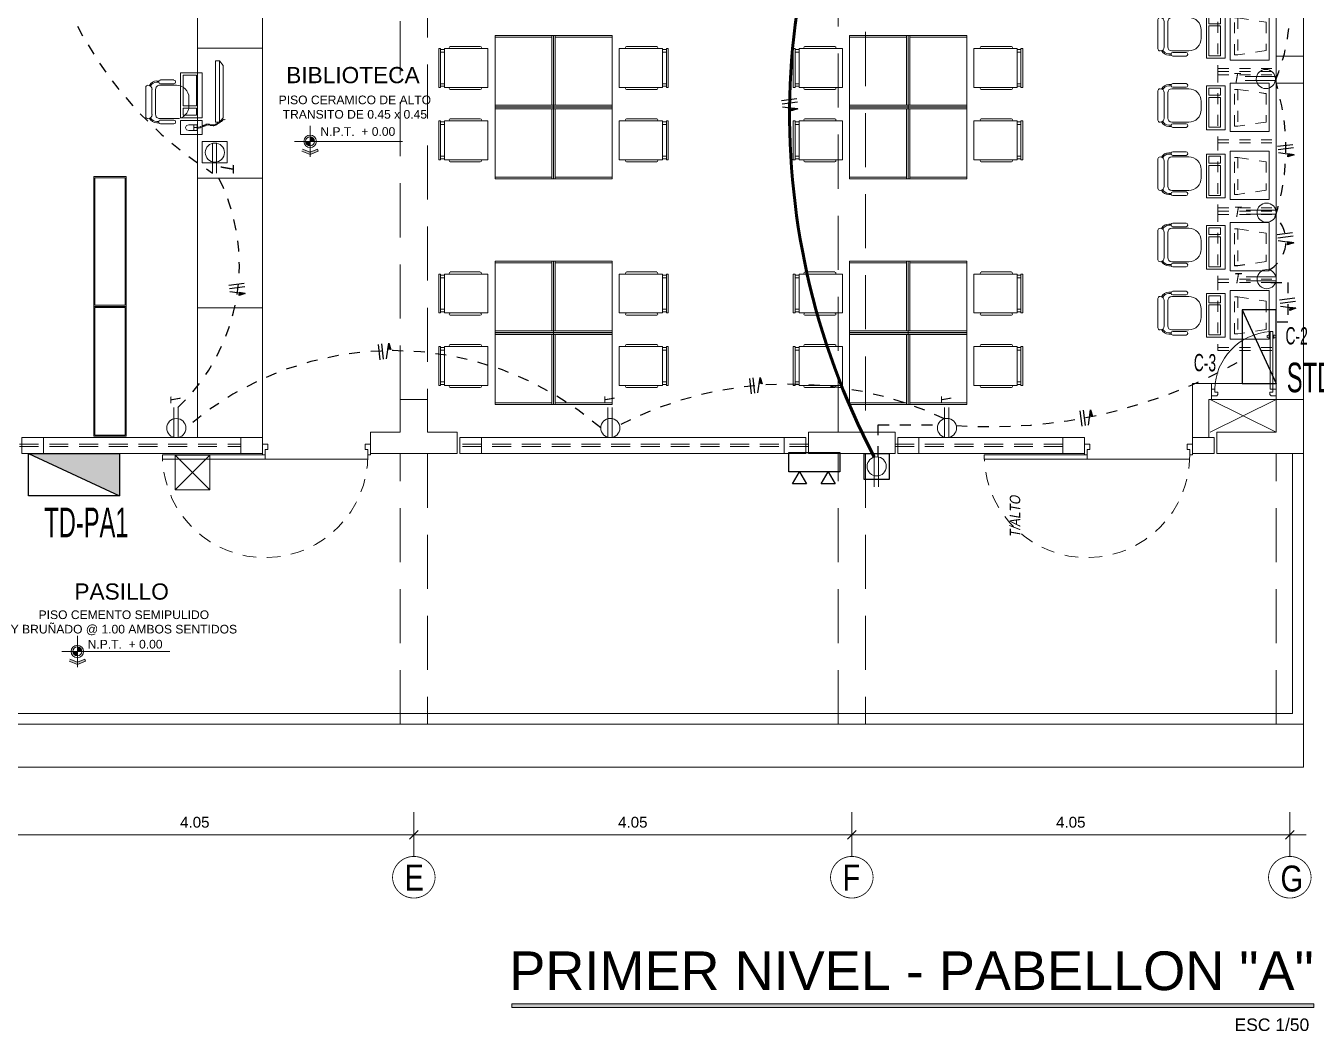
# Model space of a CAD drawing. Header units: millimetres. Extents: x 3354 to 3637, y 1117 to 1358.
# Drawn here: x 3391.57 to 3403.5, y 1137.56 to 1146.86 of the extents above; entities that cross this region are included whole.
import ezdxf

# ---------------------------------------------------------------- set-up
doc = ezdxf.new("R2010")
doc.units = ezdxf.units.MM
for name, pattern in [('ACAD_ISO07W100', [3, 0, -3]), ('DASHED', [0.75, 0.5, -0.25]), ('DASHED2', [0.375, 0.25, -0.125]), ('TRAZOS2', [0.225, 0.15, -0.075])]:
    doc.linetypes.add(name, pattern=pattern)
for name, color, linetype, lineweight in [('ACCESORIOS', 4, 'Continuous', 18), ('cables', 152, 'Continuous', 60), ('CASCO', 252, 'Continuous', 9), ('COTAS', 7, 'Continuous', 9), ('INST. TOMAC.', 3, 'DASHED', 30), ('muros', 7, 'Continuous', 5), ('TABLERO', 122, 'Continuous', 25)]:
    doc.layers.add(name, color=color, linetype=linetype, lineweight=lineweight)
doc.layers.add('Efec-muebles', color=7, linetype='Continuous', lineweight=13, true_color=0x85826f)
doc.layers.add('N° cond', color=141, linetype='Continuous')
doc.styles.add('1', font='arial.ttf')
doc.styles.add('2-SIETE', font='ARIALN.TTF', dxfattribs={"height": 0.07})
doc.styles.add('BYE', font='ARIALN.TTF', dxfattribs={"oblique": 10, "height": 2})
doc.styles.get("Standard").update_dxf_attribs({"font": 'arial.ttf'})
doc.styles.add('style1', font='arial.ttf')
doc.styles.add('style2', font='arial.ttf')
doc.dimstyles.new('Esc  1  50', dxfattribs={"dimtxt": 0.1, "dimasz": 0.08, "dimexe": 0.2, "dimexo": 0.15, "dimgap": 0.065, "dimtad": 1, "dimzin": 4, "dimdsep": 46, "dimtxsty": 'Standard', "dimblk": 'OBLIQUE', "dimcen": 0.12, "dimdle": 0.15, "dimadec": 0, "dimazin": 0, "dimtfac": 1, "dimtix": 1, "dimtmove": 0, "dimatfit": 3, "dimldrblk": 'OBLIQUE', "dimfxl": 0, "dimarcsym": 0})

# ---------------------------------------------------------------- blocks, each defined once
blk = doc.blocks.new('sdsf')
at = {"layer": 'Efec-muebles'}
for p, q in [((3315.161, 1707.777), (3315.161, 1707.908)), ((3315.161, 1707.908), (3315.36, 1707.908)), ((3315.36, 1707.908), (3315.36, 1707.777)), ((3314.966, 1707.753), (3315.001, 1707.792)), ((3314.971, 1707.782), (3314.972, 1707.768)), ((3314.98, 1707.79), (3314.981, 1707.775)), ((3314.99, 1707.796), (3314.991, 1707.781)), ((3315, 1707.802), (3315.001, 1707.788)), ((3315.001, 1707.226), (3315.001, 1707.792)), ((3315.001, 1707.792), (3315.036, 1707.792)), ((3315.01, 1707.808), (3315.011, 1707.794)), ((3315.018, 1707.813), (3315.019, 1707.799)), ((3315.028, 1707.819), (3315.029, 1707.805)), ((3315.036, 1707.823), (3315.037, 1707.809)), ((3315.036, 1707.792), (3315.036, 1707.226)), ((3315.045, 1707.827), (3315.047, 1707.813)), ((3315.055, 1707.828), (3315.056, 1707.814)), ((3315.064, 1707.827), (3315.066, 1707.813)), ((3315.074, 1707.827), (3315.075, 1707.813)), ((3315.084, 1707.825), (3315.086, 1707.811)), ((3315.094, 1707.822), (3315.095, 1707.808)), ((3315.103, 1707.821), (3315.105, 1707.808)), ((3315.113, 1707.822), (3315.114, 1707.808)), ((3315.122, 1707.823), (3315.124, 1707.809)), ((3315.131, 1707.828), (3315.133, 1707.814)), ((3315.141, 1707.832), (3315.142, 1707.817)), ((3315.15, 1707.835), (3315.152, 1707.82)), ((3315.16, 1707.84), (3315.161, 1707.826)), ((3315.169, 1707.843), (3315.171, 1707.829)), ((3315.179, 1707.847), (3315.18, 1707.832)), ((3315.188, 1707.849), (3315.19, 1707.835)), ((3315.198, 1707.852), (3315.199, 1707.838)), ((3315.205, 1707.816), (3315.205, 1707.871)), ((3315.205, 1707.871), (3315.283, 1707.871)), ((3315.205, 1707.843), (3315.238, 1707.843)), ((3315.283, 1707.816), (3315.205, 1707.816)), ((3315.238, 1707.816), (3315.238, 1707.871)), ((3315.305, 1707.863), (3315.283, 1707.871)), ((3315.283, 1707.816), (3315.305, 1707.823)), ((3315.314, 1707.845), (3315.305, 1707.863)), ((3315.305, 1707.823), (3315.314, 1707.842)), ((3315.314, 1707.845), (3315.314, 1707.842)), ((3315.406, 1707.789), (3315.406, 1707.793)), ((3315.422, 1707.808), (3315.546, 1707.808)), ((3315.58, 1707.799), (3315.56, 1707.799)), ((3315.561, 1707.793), (3315.561, 1707.789)), ((3315.58, 1707.787), (3315.561, 1707.787)), ((3314.952, 1707.771), (3314.952, 1707.766)), ((3314.961, 1707.775), (3314.962, 1707.766)), ((3314.966, 1707.267), (3314.966, 1707.753)), ((3315.16, 1707.751), (3315.16, 1707.335)), ((3315.36, 1707.751), (3315.16, 1707.751)), ((3315.36, 1707.777), (3315.161, 1707.777)), ((3315.211, 1707.729), (3315.211, 1707.663)), ((3315.335, 1707.729), (3315.211, 1707.729)), ((3315.211, 1707.663), (3315.335, 1707.663)), ((3315.335, 1707.663), (3315.335, 1707.729)), ((3315.36, 1707.335), (3315.36, 1707.751)), ((3315.552, 1707.76), (3315.398, 1707.76)), ((3315.546, 1707.774), (3315.422, 1707.774)), ((3315.591, 1707.489), (3315.591, 1707.721)), ((3315.624, 1707.721), (3315.624, 1707.489)), ((3315.662, 1707.76), (3315.662, 1707.76)), ((3315.682, 1707.47), (3315.682, 1707.741)), ((3315.211, 1707.641), (3315.211, 1707.357)), ((3315.335, 1707.641), (3315.211, 1707.641)), ((3315.282, 1707.644), (3315.282, 1707.567)), ((3315.335, 1707.357), (3315.335, 1707.641)), ((3315.398, 1707.45), (3315.552, 1707.45)), ((3315.546, 1707.437), (3315.422, 1707.437)), ((3315.58, 1707.423), (3315.561, 1707.423)), ((3315.662, 1707.45), (3315.662, 1707.45)), ((3315.16, 1707.335), (3315.36, 1707.335)), ((3315.211, 1707.357), (3315.335, 1707.357)), ((3315.406, 1707.421), (3315.406, 1707.418)), ((3315.422, 1707.402), (3315.546, 1707.402)), ((3315.58, 1707.412), (3315.56, 1707.412)), ((3315.561, 1707.418), (3315.561, 1707.421)), ((3315.001, 1707.226), (3314.966, 1707.267)), ((3315.036, 1707.226), (3315.001, 1707.226))]:
    blk.add_line(p, q, dxfattribs=at)
for centre, radius, start, end in [((3315.422, 1707.793), 0.0155, 90, 180), ((3315.422, 1707.789), 0.0155, 180, 270), ((3315.546, 1707.793), 0.0155, 0, 90), ((3315.546, 1707.789), 0.0155, 270, 0), ((3315.58, 1707.721), 0.0773, 27.8806, 90), ((3315.58, 1707.721), 0.0657, 27.6195, 90), ((3315.398, 1707.644), 0.116, 90, 180), ((3315.552, 1707.721), 0.0387, 360, 90), ((3315.662, 1707.721), 0.0387, 90, 180), ((3315.662, 1707.741), 0.0193, 360, 90), ((3315.398, 1707.567), 0.116, 180, 270), ((3315.422, 1707.421), 0.0155, 90, 180), ((3315.546, 1707.421), 0.0155, 0, 90), ((3315.552, 1707.489), 0.0387, 270, 0), ((3315.58, 1707.489), 0.0657, 270, 332.3805), ((3315.58, 1707.489), 0.0773, 270, 332.1194), ((3315.662, 1707.489), 0.0387, 180, 270), ((3315.662, 1707.47), 0.0193, 270, 0), ((3315.422, 1707.418), 0.0155, 180, 270), ((3315.546, 1707.418), 0.0155, 270, 0)]:
    blk.add_arc(centre, radius, start, end, dxfattribs=at)
blk = doc.blocks.new('dssa')
at = {"layer": 'Efec-muebles'}
for p, q in [((0, 0.024), (0.036, 0.024)), ((0, 0), (0.036, 0)), ((0, -0.292), (0.036, -0.292)), ((0, -0.316), (0.036, -0.316))]:
    blk.add_line(p, q, dxfattribs=at)
for points in [[(0, -0.326), (-0.4, -0.326), (-0.4, 0.034), (0, 0.034), (0, -0.326)], [(-0.053, 0.053), (-0.331, 0.053)], [(-0.331, 0.034), (-0.053, 0.034)], [(-0.331, -0.326), (-0.053, -0.326)], [(-0.053, -0.345), (-0.331, -0.345)]]:
    blk.add_lwpolyline(points, dxfattribs=at)
blk.add_lwpolyline([(0.054, 0.034), (0.036, 0.034), (0.036, -0.326), (0.054, -0.326)], close=True, dxfattribs=at)
for centre, start, end in [((-0.331, 0.043), 90, 270), ((-0.053, 0.043), 270, 90), ((-0.331, -0.336), 90, 270), ((-0.053, -0.336), 270, 90)]:
    blk.add_arc(centre, 0.00947, start, end, dxfattribs=at)
blk = doc.blocks.new('RECTANG')
for p, q in [((1, 1), (0, 1)), ((0, 1), (0, 0)), ((1, 0), (1, 1)), ((0, 0), (1, 0))]:
    blk.add_line(p, q)
blk = doc.blocks.new('f')
at = {"layer": 'Efec-muebles'}
for p, q in [((896.924, 841.188), (896.924, 841.167)), ((896.935, 841.188), (896.935, 841.168)), ((896.963, 841.27), (896.963, 841.27)), ((896.982, 841.289), (897.253, 841.289)), ((897.233, 841.231), (897.001, 841.231)), ((897.001, 841.199), (897.233, 841.199)), ((897.272, 841.27), (897.272, 841.27)), ((897.299, 841.188), (897.299, 841.168)), ((897.311, 841.188), (897.311, 841.167)), ((897.554, 841.188), (897.554, 841.167)), ((897.566, 841.188), (897.566, 841.168)), ((897.593, 841.27), (897.593, 841.27)), ((897.612, 841.289), (897.883, 841.289)), ((897.864, 841.231), (897.632, 841.231)), ((897.632, 841.199), (897.864, 841.199)), ((897.902, 841.27), (897.902, 841.27)), ((897.93, 841.188), (897.93, 841.168)), ((897.941, 841.188), (897.941, 841.167)), ((896.914, 841.029), (896.914, 841.153)), ((896.93, 841.168), (896.933, 841.168)), ((896.949, 841.153), (896.949, 841.029)), ((896.963, 841.005), (896.963, 841.16)), ((897.272, 841.16), (897.272, 841.005)), ((897.286, 841.153), (897.286, 841.029)), ((897.305, 841.168), (897.301, 841.168)), ((897.32, 841.029), (897.32, 841.153)), ((897.545, 841.029), (897.545, 841.153)), ((897.56, 841.168), (897.564, 841.168)), ((897.579, 841.153), (897.579, 841.029)), ((897.593, 841.005), (897.593, 841.16)), ((897.902, 841.16), (897.902, 841.005)), ((897.916, 841.153), (897.916, 841.029)), ((897.935, 841.168), (897.932, 841.168)), ((897.951, 841.029), (897.951, 841.153)), ((896.933, 841.014), (896.93, 841.014)), ((897.301, 841.014), (897.305, 841.014)), ((897.564, 841.014), (897.56, 841.014)), ((897.932, 841.014), (897.935, 841.014)), ((897.156, 840.889), (897.079, 840.889)), ((897.786, 840.889), (897.709, 840.889))]:
    blk.add_line(p, q, dxfattribs=at)
at = {"layer": 'Efec-muebles', "linetype": 'ACAD_ISO07W100', "ltscale": 0.01}
for p, q in [((896.804, 840.735), (896.804, 840.195)), ((896.804, 840.735), (897.502, 840.735)), ((896.804, 840.735), (896.804, 840.195)), ((896.834, 840.735), (896.816, 840.735)), ((896.834, 840.735), (896.834, 840.195)), ((896.834, 840.735), (896.834, 840.195)), ((897.434, 840.735), (897.434, 840.195)), ((897.434, 840.735), (898.049, 840.735)), ((897.464, 840.735), (897.464, 840.195)), ((898.094, 840.735), (898.049, 840.735)), ((898.064, 840.735), (898.064, 840.195)), ((898.094, 840.735), (898.094, 840.195)), ((896.968, 840.58), (896.968, 840.55)), ((897.308, 840.58), (896.968, 840.58)), ((896.968, 840.58), (896.968, 840.55)), ((897.309, 840.58), (896.968, 840.58)), ((896.968, 840.55), (897.308, 840.55)), ((896.968, 840.55), (897.007, 840.288)), ((896.968, 840.55), (897.309, 840.55)), ((896.968, 840.55), (897.008, 840.288)), ((897.27, 840.288), (897.308, 840.55)), ((897.27, 840.288), (897.309, 840.55)), ((897.308, 840.55), (897.308, 840.58)), ((897.309, 840.55), (897.309, 840.58)), ((897.309, 840.55), (897.309, 840.58)), ((897.598, 840.58), (897.598, 840.55)), ((897.939, 840.58), (897.598, 840.58)), ((897.598, 840.55), (897.939, 840.55)), ((897.598, 840.55), (897.638, 840.288)), ((897.9, 840.288), (897.939, 840.55)), ((897.939, 840.55), (897.939, 840.58)), ((897.939, 840.55), (897.939, 840.58)), ((897.007, 840.288), (897.27, 840.288)), ((897.008, 840.288), (897.27, 840.288)), ((897.638, 840.288), (897.9, 840.288)), ((896.804, 840.195), (897.464, 840.195)), ((897.434, 840.195), (898.094, 840.195))]:
    blk.add_line(p, q, dxfattribs=at)
at = {"layer": 'Efec-muebles'}
for centre, radius, start, end in [((897.001, 841.188), 0.0773, 117.8806, 180), ((897.001, 841.188), 0.0657, 117.6195, 180), ((896.982, 841.27), 0.0193, 90, 180), ((897.001, 841.27), 0.0387, 180, 270), ((897.001, 841.16), 0.0387, 90, 180), ((897.233, 841.27), 0.0387, 270, 0), ((897.233, 841.16), 0.0387, 0, 90), ((897.253, 841.27), 0.0193, 0, 90), ((897.233, 841.188), 0.0657, 0, 62.3805), ((897.233, 841.188), 0.0773, 360, 62.1194), ((897.632, 841.188), 0.0773, 117.8806, 180), ((897.632, 841.188), 0.0657, 117.6195, 180), ((897.612, 841.27), 0.0193, 90, 180), ((897.632, 841.27), 0.0387, 180, 270), ((897.632, 841.16), 0.0387, 90, 180), ((897.864, 841.27), 0.0387, 270, 0), ((897.864, 841.16), 0.0387, 0, 90), ((897.883, 841.27), 0.0193, 0, 90), ((897.864, 841.188), 0.0657, 0, 62.3805), ((897.864, 841.188), 0.0773, 360, 62.1194), ((896.93, 841.153), 0.0155, 90, 180), ((896.933, 841.153), 0.0155, 0, 90), ((897.301, 841.153), 0.0155, 90, 180), ((897.305, 841.153), 0.0155, 0, 90), ((897.56, 841.153), 0.0155, 90, 180), ((897.564, 841.153), 0.0155, 0, 90), ((897.932, 841.153), 0.0155, 90, 180), ((897.935, 841.153), 0.0155, 0, 90), ((896.93, 841.029), 0.0155, 180, 270), ((896.933, 841.029), 0.0155, 270, 0), ((897.079, 841.005), 0.116, 180, 270), ((897.156, 841.005), 0.116, 270, 0), ((897.301, 841.029), 0.0155, 180, 270), ((897.305, 841.029), 0.0155, 270, 0), ((897.56, 841.029), 0.0155, 180, 270), ((897.564, 841.029), 0.0155, 270, 0), ((897.709, 841.005), 0.116, 180, 270), ((897.786, 841.005), 0.116, 270, 0), ((897.932, 841.029), 0.0155, 180, 270), ((897.935, 841.029), 0.0155, 270, 0)]:
    blk.add_arc(centre, radius, start, end, dxfattribs=at)
for p, xscale, yscale, zscale, rotation in [((897.341, 840.839), 0.4049999999990632, 0.1705263157894024, 0.4049999999990632, 179.9999999976197), ((897.971, 840.839), 0.4049999999990632, 0.1705263157894024, 0.4049999999990632, 179.9999999976197), ((897.021, 840.818), 0.06394736842003113, 0.1065789473682344, 0.06394736842003113, 179.9999999976572), ((897.319, 840.818), 0.2771052631587736, 0.1065789473682344, 0.2771052631587736, 179.9999999976258), ((897.651, 840.818), 0.06394736842003113, 0.1065789473682344, 0.06394736842003113, 179.9999999976572), ((897.949, 840.818), 0.2771052631587736, 0.1065789473682344, 0.2771052631587736, 179.9999999976258), ((897.357, 840.622), 0.4476315789474938, 0.3623684210524516, 0.4476315789474938, 179.9999999976135), ((897.987, 840.622), 0.4476315789474938, 0.3623684210524516, 0.4476315789474938, 179.9999999976135)]:
    blk.add_blockref('RECTANG', p, dxfattribs=dict(at, xscale=xscale, yscale=yscale, zscale=zscale, rotation=rotation))
blk = doc.blocks.new('_Oblique')
at = {"color": 0, "linetype": 'ByBlock', "lineweight": -2}
blk.add_line((-0.5, -0.5), (0.5, 0.5), dxfattribs=at)
blk = doc.blocks.new('*D300')
at = {"layer": 'CASCO', "color": 0, "lineweight": -2, "transparency": 16777216}
for p, q in [((3368.486, 1261.499), (3368.486, 1261.092)), ((3372.536, 1261.503), (3372.536, 1261.092)), ((3368.336, 1261.292), (3372.686, 1261.292))]:
    blk.add_line(p, q, dxfattribs=at)
at = {"layer": 'Defpoints', "color": 0, "transparency": 16777216}
for p in [(3368.486, 1261.649), (3372.536, 1261.653), (3372.536, 1261.292)]:
    blk.add_point(p, dxfattribs=at)
at = {"layer": 'CASCO', "color": 0, "lineweight": -2, "transparency": 16777216, "xscale": 0.08, "yscale": 0.08, "zscale": 0.08, "rotation": 180}
blk.add_blockref('_Oblique', (3368.486, 1261.292), dxfattribs=at)
at = {"layer": 'CASCO', "color": 0, "lineweight": -2, "transparency": 16777216, "xscale": 0.08, "yscale": 0.08, "zscale": 0.08}
blk.add_blockref('_Oblique', (3372.536, 1261.292), dxfattribs=at)
at = {"layer": 'CASCO', "color": 0, "transparency": 16777216, "insert": (3370.511, 1261.408), "char_height": 0.1, "attachment_point": 5}
blk.add_mtext('4.05', dxfattribs=at)
blk = doc.blocks.new('*D301')
at = {"layer": 'CASCO', "color": 0, "lineweight": -2, "transparency": 16777216}
for p, q in [((3372.536, 1261.503), (3372.536, 1261.092)), ((3376.586, 1261.503), (3376.586, 1261.092)), ((3372.386, 1261.292), (3376.736, 1261.292))]:
    blk.add_line(p, q, dxfattribs=at)
at = {"layer": 'Defpoints', "color": 0, "transparency": 16777216}
for p in [(3372.536, 1261.653), (3376.586, 1261.653), (3376.586, 1261.292)]:
    blk.add_point(p, dxfattribs=at)
at = {"layer": 'CASCO', "color": 0, "lineweight": -2, "transparency": 16777216, "xscale": 0.08, "yscale": 0.08, "zscale": 0.08, "rotation": 180}
blk.add_blockref('_Oblique', (3372.536, 1261.292), dxfattribs=at)
at = {"layer": 'CASCO', "color": 0, "lineweight": -2, "transparency": 16777216, "xscale": 0.08, "yscale": 0.08, "zscale": 0.08}
blk.add_blockref('_Oblique', (3376.586, 1261.292), dxfattribs=at)
at = {"layer": 'CASCO', "color": 0, "transparency": 16777216, "insert": (3374.561, 1261.408), "char_height": 0.1, "attachment_point": 5}
blk.add_mtext('4.05', dxfattribs=at)
blk = doc.blocks.new('*D302')
at = {"layer": 'CASCO', "color": 0, "lineweight": -2, "transparency": 16777216}
for p, q in [((3376.586, 1261.503), (3376.586, 1261.092)), ((3380.636, 1261.503), (3380.636, 1261.092)), ((3376.436, 1261.292), (3380.786, 1261.292))]:
    blk.add_line(p, q, dxfattribs=at)
at = {"layer": 'Defpoints', "color": 0, "transparency": 16777216}
for p in [(3376.586, 1261.653), (3380.636, 1261.653), (3380.636, 1261.292)]:
    blk.add_point(p, dxfattribs=at)
at = {"layer": 'CASCO', "color": 0, "lineweight": -2, "transparency": 16777216, "xscale": 0.08, "yscale": 0.08, "zscale": 0.08, "rotation": 180}
blk.add_blockref('_Oblique', (3376.586, 1261.292), dxfattribs=at)
at = {"layer": 'CASCO', "color": 0, "lineweight": -2, "transparency": 16777216, "xscale": 0.08, "yscale": 0.08, "zscale": 0.08}
blk.add_blockref('_Oblique', (3380.636, 1261.292), dxfattribs=at)
at = {"layer": 'CASCO', "color": 0, "transparency": 16777216, "insert": (3378.611, 1261.408), "char_height": 0.1, "attachment_point": 5}
blk.add_mtext('4.05', dxfattribs=at)
blk = doc.blocks.new('dtyrdyt')
at = {"layer": 'CASCO'}
h = blk.add_hatch(color=256, dxfattribs=at)
h.paths.add_polyline_path([(850.126, 424.939), (850.167, 424.939, 0.414214), (850.126, 424.98)])
h.paths.add_polyline_path([(850.126, 424.898), (850.126, 424.939), (850.084, 424.939, 0.414214)])
blk.add_hatch(color=256, dxfattribs=at).paths.add_polyline_path([(850.126, 424.839), (850.057, 424.867), (850.049, 424.849), (850.126, 424.818), (850.202, 424.849), (850.194, 424.867)])
for p, q in [((850.126, 424.939), (850.126, 425.084)), ((849.981, 424.939), (850.981, 424.939)), ((850.126, 424.939), (850.126, 424.795)), ((850.126, 424.818), (850.049, 424.849)), ((850.126, 424.839), (850.057, 424.867)), ((850.126, 424.839), (850.194, 424.867)), ((850.126, 424.818), (850.202, 424.849)), ((850.202, 424.849), (850.194, 424.867))]:
    blk.add_line(p, q, dxfattribs=at)
for radius in [0.0578, 0.0413]:
    blk.add_circle((850.126, 424.939), radius, dxfattribs=at)
blk = doc.blocks.new('THT')
for p, q in [((-1.074, 0.413), (-1.014, 0.413)), ((-1.074, 0.293), (-1.074, 0.413)), ((-1.044, 0.293), (-1.074, 0.293)), ((-1.044, 0.353), (-1.044, 0.293)), ((-1.014, 0.353), (-1.044, 0.353)), ((-1.014, 0.413), (-1.014, 0.353)), ((0.126, 0.413), (0.066, 0.413)), ((0.066, 0.413), (0.066, 0.353)), ((0.066, 0.353), (0.096, 0.353)), ((0.096, 0.353), (0.096, 0.293)), ((0.096, 0.293), (0.126, 0.293)), ((0.096, 0.293), (0.096, 0.245)), ((1.236, 0.293), (0.096, 0.293)), ((0.126, 0.293), (0.126, 0.413)), ((1.236, 0.245), (1.236, 0.293)), ((0.096, 0.245), (-1.044, 0.245)), ((0.096, 0.245), (1.236, 0.245))]:
    blk.add_line(p, q)
at = {"linetype": 'TRAZOS2'}
blk.add_arc((0.096, 0.293), 1.14, 180, 357.5868, dxfattribs=at)
blk = doc.blocks.new('cgytutytry')
at = {"layer": 'CASCO'}
for p, q in [((-4.482, 891.175), (-4.487, 891.175)), ((-4.487, 891.175), (-4.487, 891.1)), ((-4.487, 891.1), (-4.487, 891.175)), ((-4.487, 891.175), (-4.482, 891.175)), ((-4.467, 891.08), (-4.487, 891.1)), ((-4.467, 891.08), (-4.487, 891.1)), ((-4.482, 891.18), (-4.482, 891.175)), ((-4.391, 891.18), (-4.482, 891.18)), ((-4.482, 891.175), (-4.482, 891.18)), ((-4.386, 891.126), (-4.432, 891.126)), ((-4.432, 891.126), (-4.432, 891.08)), ((-4.391, 891.18), (-4.391, 891.175)), ((-4.391, 891.18), (-4.391, 891.175)), ((-4.386, 891.175), (-4.391, 891.175)), ((-4.391, 891.175), (-4.386, 891.175)), ((-4.386, 891.175), (-4.386, 891.126)), ((-4.386, 891.175), (-4.386, 891.126)), ((-4.386, 891.085), (-4.386, 891.126)), ((-4.386, 891.126), (-3.497, 891.126)), ((-3.598, 891.132), (-3.598, 891.14)), ((-3.598, 891.14), (-3.594, 891.14)), ((-3.55, 891.132), (-3.598, 891.132)), ((-3.594, 891.155), (-3.589, 891.175)), ((-3.594, 891.14), (-3.594, 891.155)), ((-3.589, 891.175), (-3.559, 891.175)), ((-3.559, 891.175), (-3.554, 891.155)), ((-3.554, 891.155), (-3.554, 891.137)), ((-3.554, 891.137), (-3.55, 891.137)), ((-3.55, 891.137), (-3.55, 891.132)), ((-3.497, 891.126), (-3.497, 891.085)), ((-4.432, 891.08), (-4.467, 891.08)), ((-4.432, 891.08), (-4.467, 891.08)), ((-3.497, 891.085), (-4.386, 891.085)), ((-3.598, 891.075), (-3.598, 891.08)), ((-3.598, 891.08), (-3.55, 891.08)), ((-3.594, 891.075), (-3.598, 891.075)), ((-3.594, 891.057), (-3.594, 891.075)), ((-3.589, 891.037), (-3.594, 891.057)), ((-3.559, 891.037), (-3.589, 891.037)), ((-3.554, 891.057), (-3.559, 891.037)), ((-3.55, 891.075), (-3.554, 891.075)), ((-3.554, 891.075), (-3.554, 891.057)), ((-3.55, 891.08), (-3.55, 891.075)), ((-4.467, 890.281), (-4.487, 890.261)), ((-4.487, 890.261), (-4.467, 890.281)), ((-4.487, 890.261), (-4.487, 890.185)), ((-4.487, 890.185), (-4.487, 890.261)), ((-4.487, 890.185), (-4.482, 890.185)), ((-4.482, 890.185), (-4.487, 890.185)), ((-4.482, 890.185), (-4.482, 890.18)), ((-4.482, 890.18), (-4.482, 890.185)), ((-4.482, 890.18), (-4.391, 890.18)), ((-4.467, 890.281), (-4.433, 890.281)), ((-4.467, 890.281), (-4.433, 890.281)), ((-4.433, 890.281), (-4.433, 890.231)), ((-4.433, 890.231), (-4.386, 890.231)), ((-4.391, 890.185), (-4.386, 890.185)), ((-4.391, 890.185), (-4.391, 890.18)), ((-4.386, 890.185), (-4.391, 890.185)), ((-4.391, 890.185), (-4.391, 890.18)), ((-4.386, 890.231), (-4.386, 890.185)), ((-4.386, 890.231), (-4.386, 890.185))]:
    blk.add_line(p, q, dxfattribs=at)
for points in [[(-4.432, 891.08), (-4.432, 891.126), (-4.386, 891.126)], [(-4.386, 890.231), (-4.433, 890.231), (-4.433, 890.281)]]:
    blk.add_lwpolyline(points, dxfattribs=at)
for points in [[(-3.497, 891.126), (-3.497, 891.085), (-4.386, 891.085), (-4.386, 891.126)], [(-3.55, 891.132), (-3.55, 891.137), (-3.598, 891.137), (-3.598, 891.132)], [(-3.554, 891.14), (-3.554, 891.155), (-3.559, 891.175), (-3.589, 891.175), (-3.594, 891.155), (-3.594, 891.14)], [(-3.55, 891.08), (-3.55, 891.075), (-3.598, 891.075), (-3.598, 891.08)], [(-3.554, 891.071), (-3.554, 891.057), (-3.559, 891.037), (-3.589, 891.037), (-3.594, 891.057), (-3.594, 891.071)]]:
    blk.add_lwpolyline(points, close=True, dxfattribs=at)
blk.add_arc((-4.408, 891.143), 0.913, 271.3362, 356.359, dxfattribs=at)
blk = doc.blocks.new('TABLERO ELECTRICO')
at = {"layer": 'TABLERO'}
blk.add_hatch(color=256, dxfattribs=at).paths.add_polyline_path([(138.888, 62.418), (138.888, 61.688), (139.228, 62.418)])
blk.add_line((138.888, 61.688), (139.228, 62.418), dxfattribs=at)
blk.add_lwpolyline([(139.228, 62.418), (139.228, 61.688), (138.888, 61.688), (138.888, 62.418)], close=True, dxfattribs=at)
blk = doc.blocks.new('D')
at = {"layer": 'TABLERO'}
blk.add_line((3390.514, 1173.454), (3390.831, 1172.773), dxfattribs=at)
blk.add_lwpolyline([(3390.514, 1173.454), (3390.514, 1172.773), (3390.831, 1172.773), (3390.831, 1173.454)], close=True, dxfattribs=at)
blk = doc.blocks.new('T')
at = {"color": 4, "linetype": 'Continuous', "lineweight": 20, "ltscale": 0.1}
for p, q in [((-49.2221, 238.5732), (-49.433, 238.5732)), ((-49.2221, 238.5443), (-49.433, 238.5443))]:
    blk.add_line(p, q, dxfattribs=at)
blk.add_circle((-49.2892, 238.5559), 0.0671, dxfattribs=at)
blk = doc.blocks.new('tc')
at = {"layer": 'cables', "xscale": 1.320000000000436, "yscale": 1.320000000000436, "zscale": 1.320000000000436}
blk.add_blockref('T', (3434.581, 833.171), dxfattribs=at)
at = {"style": 'BYE', "oblique": 10}
blk.add_text('T', height=0.0964, dxfattribs=at).set_placement((3369.209, 1148.025))
blk = doc.blocks.new('CAJA DE PASO CUADRADO')
at = {"layer": 'ACCESORIOS', "linetype": 'Continuous', "lineweight": 20, "ltscale": 0.1}
for p, q in [((3457.161, 1211.357), (3457.482, 1211.036)), ((3457.482, 1211.357), (3457.161, 1211.036))]:
    blk.add_line(p, q, dxfattribs=at)
blk.add_lwpolyline([(3457.482, 1211.357), (3457.161, 1211.357), (3457.161, 1211.036), (3457.482, 1211.036)], close=True, dxfattribs=at)
blk = doc.blocks.new('1PIDS')
at = {"layer": 'CASCO'}
blk.add_line((3372.561, 1265.317), (3372.411, 1265.317), dxfattribs=at)
at = {"layer": 'CASCO', "lineweight": 5}
for p, q in [((3379.901, 1265.017), (3380.511, 1265.317)), ((3380.511, 1265.017), (3379.901, 1265.317))]:
    blk.add_line(p, q, dxfattribs=at)
at = {"layer": 'CASCO', "lineweight": 0}
blk.add_line((3380.761, 1262.117), (3380.761, 1264.817), dxfattribs=at)
at = {"layer": 'CASCO', "linetype": 'DASHED2', "ltscale": 2}
for points in [[(3376.461, 1271.717), (3376.711, 1271.717), (3376.711, 1265.017), (3376.461, 1265.017)], [(3372.411, 1271.417), (3372.661, 1271.417), (3372.661, 1265.317), (3372.411, 1265.317)], [(3372.411, 1264.817), (3372.661, 1264.817), (3372.661, 1262.314), (3372.411, 1262.314)], [(3376.461, 1264.817), (3376.711, 1264.817), (3376.711, 1262.314), (3376.461, 1262.314)], [(3380.511, 1264.817), (3380.761, 1264.817), (3380.761, 1262.314), (3380.511, 1262.314)]]:
    blk.add_lwpolyline(points, close=True, dxfattribs=at)
at = {"layer": 'CASCO'}
for points in [[(3380.511, 1268.492), (3380.761, 1268.492), (3380.761, 1271.417), (3380.511, 1271.417)], [(3380.511, 1268.492), (3380.511, 1268.242), (3380.761, 1268.242), (3380.761, 1268.492)], [(3380.511, 1268.242), (3380.761, 1268.242), (3380.761, 1265.317), (3380.511, 1265.317)], [(3372.136, 1265.017), (3372.411, 1265.017), (3372.411, 1265.317), (3372.661, 1265.317), (3372.661, 1265.017), (3372.936, 1265.017), (3372.936, 1264.817), (3372.661, 1264.817), (3372.411, 1264.817), (3372.136, 1264.817)], [(3369.111, 1264.817), (3368.911, 1264.817), (3368.911, 1264.967), (3369.111, 1264.967)], [(3371.136, 1264.817), (3370.936, 1264.817), (3370.936, 1264.967), (3371.136, 1264.967)], [(3373.161, 1264.817), (3372.961, 1264.817), (3372.961, 1264.967), (3373.161, 1264.967)], [(3375.961, 1264.817), (3376.161, 1264.817), (3376.161, 1264.967), (3375.961, 1264.967)], [(3377.011, 1264.817), (3377.206, 1264.817), (3377.206, 1264.967), (3377.011, 1264.967)], [(3378.736, 1264.817), (3378.536, 1264.817), (3378.536, 1264.967), (3378.736, 1264.967)], [(3379.936, 1264.817), (3379.736, 1264.817), (3379.736, 1264.967), (3379.936, 1264.967)]]:
    blk.add_lwpolyline(points, close=True, dxfattribs=at)
at = {"layer": 'CASCO', "ltscale": 2}
blk.add_lwpolyline([(3379.736, 1264.967), (3379.736, 1265.467), (3379.911, 1265.467), (3379.911, 1265.317), (3379.886, 1265.317), (3379.886, 1264.967), (3379.736, 1264.967)], dxfattribs=at)
at = {"layer": 'CASCO', "lineweight": 5}
blk.add_lwpolyline([(3379.911, 1265.467), (3380.511, 1265.467), (3380.511, 1265.317), (3379.911, 1265.317)], close=True, dxfattribs=at)
at = {"layer": 'CASCO'}
for points in [[(3379.961, 1264.817), (3380.761, 1264.817), (3380.761, 1265.317), (3380.511, 1265.317), (3380.511, 1265.017), (3379.961, 1265.017), (3379.961, 1264.817)], [(3376.186, 1264.817), (3376.186, 1265.017), (3376.986, 1265.017), (3376.986, 1264.817), (3376.186, 1264.817)]]:
    blk.add_lwpolyline(points, dxfattribs=at)
at = {"layer": 'CASCO', "linetype": 'DASHED2', "ltscale": 0.7}
for points in [[(3368.891, 1264.905), (3370.936, 1264.905)], [(3368.891, 1264.882), (3370.936, 1264.882)], [(3376.186, 1264.905), (3372.936, 1264.905)], [(3376.186, 1264.882), (3372.936, 1264.882)], [(3378.536, 1264.905), (3376.986, 1264.905)], [(3378.536, 1264.882), (3376.986, 1264.882)]]:
    blk.add_lwpolyline(points, dxfattribs=at)
at = {"layer": 'CASCO', "ltscale": 2}
for points in [[(3369.111, 1264.967), (3370.936, 1264.967), (3370.936, 1264.817), (3369.111, 1264.817)], [(3373.161, 1264.967), (3375.961, 1264.967), (3375.961, 1264.817), (3373.161, 1264.817)], [(3377.206, 1264.967), (3378.536, 1264.967), (3378.536, 1264.817), (3377.206, 1264.817)]]:
    blk.add_lwpolyline(points, close=True, dxfattribs=at)
at = {"layer": 'CASCO', "lineweight": 5}
for points in [[(3356.311, 1264.817), (3356.311, 1262.414), (3380.661, 1262.414), (3380.661, 1264.817)], [(3356.211, 1264.667), (3356.211, 1262.314), (3380.761, 1262.314), (3380.761, 1264.667)]]:
    blk.add_lwpolyline(points, dxfattribs=at)
at = {"layer": 'CASCO', "lineweight": 0, "ltscale": 0.5}
for points in [[(3380.761, 1262.314), (3380.761, 1262.314), (3356.211, 1262.314), (3356.211, 1262.314)], [(3356.211, 1262.314), (3356.211, 1261.917), (3380.761, 1261.917), (3380.761, 1262.314)]]:
    blk.add_lwpolyline(points, dxfattribs=at)
at = {"layer": 'CASCO', "ltscale": 2, "const_width": 0.0076}
for points in [[(3372.733, 1260.895, -0.951688), (3372.339, 1260.895, -1)], [(3376.783, 1260.895, -0.951688), (3376.389, 1260.895, -1)], [(3380.833, 1260.895, -0.951688), (3380.439, 1260.895, -1)]]:
    blk.add_lwpolyline(points, format="xyb", close=True, dxfattribs=at)
at = {"layer": 'CASCO'}
for p in [(2521.451, 842.766), (2519.299, 838.049)]:
    blk.add_blockref('dtyrdyt', p, dxfattribs=at)
at = {"layer": 'CASCO', "lineweight": 13, "xscale": -0.5999999999998181, "yscale": 0.5999999999998181, "zscale": 0.5999999999998181, "rotation": 270}
blk.add_blockref('cgytutytry', (2845.803, 1268.044), dxfattribs=at)
at = {"layer": 'CASCO', "xscale": -0.8333541671872685, "yscale": 0.8333541676530056, "zscale": 0.8333541672002661}
for p in [(3371.241, 1264.561), (3378.841, 1264.561)]:
    blk.add_blockref('THT', p, dxfattribs=at)
at = {"layer": 'CASCO', "style": '1'}
for p in [(3371.672, 1267.756), (3369.52, 1263.015)]:
    blk.add_text('N.P.T.  + 0.00', height=0.08, dxfattribs=at).set_placement(p)
at = {"layer": 'CASCO', "style": 'style1', "width": 0.8}
for s, p in [('E', (3372.45, 1260.777)), ('F', (3376.5, 1260.777)), ('G', (3380.55, 1260.768))]:
    blk.add_text(s, height=0.24, dxfattribs=at).set_placement(p)
at = {"layer": 'CASCO'}
for s, insert, char_height, width, attachment_point, style in [('\\A1;BIBLIOTECA ', (3371.973, 1268.317, 0.179), 0.15, 4.61659, 5, 'style2'), ('PISO CERAMICO DE ALTO\\PTRANSITO DE 0.45 x 0.45', (3371.991, 1267.914), 0.07998, 2.09636, 8, '1'), ('\\A1;PASILLO', (3369.834, 1263.541), 0.15, 4.61659, 5, 'style2')]:
    blk.add_mtext(s, dxfattribs=dict(at, insert=insert, char_height=char_height, width=width, attachment_point=attachment_point, style=style))
at = {"layer": 'CASCO', "lineweight": 5, "insert": (3369.855, 1263.138), "char_height": 0.07998, "width": 2.09636, "attachment_point": 8, "style": '1'}
blk.add_mtext('PISO CEMENTO SEMIPULIDO \\PY BRUÑADO @ 1.00 AMBOS SENTIDOS', dxfattribs=at)
at = {"layer": 'CASCO'}
for base, p1, p2, picture, middle in [((3372.536, 1261.292), (3368.486, 1261.649), (3372.536, 1261.653), '*D300', (3370.511, 1261.408)), ((3376.586, 1261.292), (3372.536, 1261.653), (3376.586, 1261.653), '*D301', (3374.561, 1261.408)), ((3380.636, 1261.292), (3376.586, 1261.653), (3380.636, 1261.653), '*D302', (3378.611, 1261.408))]:
    dim = blk.add_linear_dim(base=base, p1=p1, p2=p2, dimstyle='Esc  1  50', dxfattribs=at)
    dim.commit()
    dim.dimension.update_dxf_attribs({"geometry": picture, "text_midpoint": middle})

msp = doc.modelspace()

# ---------------------------------------------------------------- hatches: boundary and pattern name
at = {"layer": 'muros', "ltscale": 2}
msp.add_hatch(color=7, dxfattribs=at).paths.add_polyline_path([(3403.475, 1137.777), (3403.475, 1137.813), (3396.061, 1137.813), (3396.061, 1137.777)])
at = {"layer": 'N° cond'}
for points in [[(3398.705, 1146.089), (3398.651, 1146.096), (3398.647, 1146.069)], [(3403.293, 1145.665), (3403.238, 1145.673), (3403.235, 1145.646)], [(3403.29, 1144.85), (3403.236, 1144.858), (3403.232, 1144.831)], [(3393.596, 1144.382), (3393.542, 1144.389), (3393.539, 1144.362)], [(3403.311, 1144.244), (3403.256, 1144.252), (3403.253, 1144.225)], [(3394.922, 1143.921), (3394.914, 1143.866), (3394.941, 1143.862)], [(3398.356, 1143.605), (3398.348, 1143.551), (3398.375, 1143.547)], [(3401.412, 1143.306), (3401.404, 1143.252), (3401.431, 1143.248)]]:
    msp.add_hatch(color=3, dxfattribs=at).paths.add_polyline_path(points)

# ---------------------------------------------------------------- linework, layer by layer
at = {"lineweight": 25}
for points in [[(3399.092, 1142.731), (3398.623, 1142.731), (3398.623, 1142.91), (3399.092, 1142.91)], [(3398.72, 1142.731), (3398.784, 1142.62), (3398.656, 1142.62)], [(3398.985, 1142.731), (3399.049, 1142.62), (3398.921, 1142.62)]]:
    msp.add_lwpolyline(points, close=True, dxfattribs=at)
msp.add_lwpolyline([(3399.314, 1142.899), (3399.314, 1142.663), (3399.552, 1142.663), (3399.552, 1142.899)], close=True)
at = {"layer": 'ACCESORIOS', "color": 4, "linetype": 'Continuous', "lineweight": 20, "ltscale": 0.1}
msp.add_lwpolyline([(3393.196, 1145.786), (3393.429, 1145.786), (3393.429, 1145.588), (3393.196, 1145.588)], close=True, dxfattribs=at)
at = {"layer": 'cables'}
msp.add_arc((3405.424, 1146.035, -18919.513), 6.795, 147.512, 207.7518, dxfattribs=at)
at = {"layer": 'COTAS'}
msp.add_lwpolyline([(3403.475, 1137.813), (3396.061, 1137.813), (3396.061, 1137.777), (3403.475, 1137.777)], close=True, dxfattribs=at)
at = {"layer": 'Efec-muebles'}
for p, q in [((3395.905, 1146.767, 0.179), (3396.445, 1146.767, 0.179)), ((3395.905, 1146.767, 0.179), (3396.445, 1146.767, 0.179)), ((3395.905, 1146.767, 0.179), (3395.905, 1146.107, 0.179)), ((3395.905, 1146.737, 0.179), (3395.905, 1146.754, 0.179)), ((3396.445, 1146.767, 0.179), (3396.445, 1146.107, 0.179)), ((3396.987, 1146.767, 0.179), (3396.447, 1146.767, 0.179)), ((3396.447, 1146.767, 0.179), (3396.447, 1146.107, 0.179)), ((3396.987, 1146.767, 0.179), (3396.447, 1146.767, 0.179)), ((3396.987, 1146.767, 0.179), (3396.987, 1146.107, 0.179)), ((3396.987, 1146.737, 0.179), (3396.987, 1146.754, 0.179)), ((3399.184, 1146.767, 0.179), (3399.724, 1146.767, 0.179)), ((3399.184, 1146.767, 0.179), (3399.724, 1146.767, 0.179)), ((3399.184, 1146.767, 0.179), (3399.184, 1146.107, 0.179)), ((3399.184, 1146.737, 0.179), (3399.184, 1146.754, 0.179)), ((3399.724, 1146.767, 0.179), (3399.724, 1146.107, 0.179)), ((3400.266, 1146.767, 0.179), (3399.726, 1146.767, 0.179)), ((3399.726, 1146.767, 0.179), (3399.726, 1146.107, 0.179)), ((3400.266, 1146.767, 0.179), (3399.726, 1146.767, 0.179)), ((3400.266, 1146.767, 0.179), (3400.266, 1146.107, 0.179)), ((3400.266, 1146.737, 0.179), (3400.266, 1146.754, 0.179)), ((3395.905, 1146.103, 0.179), (3396.445, 1146.103, 0.179)), ((3395.905, 1145.443, 0.179), (3395.905, 1146.103, 0.179)), ((3396.445, 1145.443, 0.179), (3396.445, 1146.103, 0.179)), ((3396.987, 1146.103, 0.179), (3396.447, 1146.103, 0.179)), ((3396.447, 1145.443, 0.179), (3396.447, 1146.103, 0.179)), ((3396.987, 1145.443, 0.179), (3396.987, 1146.103, 0.179)), ((3399.184, 1146.103, 0.179), (3399.724, 1146.103, 0.179)), ((3399.184, 1145.443, 0.179), (3399.184, 1146.103, 0.179)), ((3399.724, 1145.443, 0.179), (3399.724, 1146.103, 0.179)), ((3400.266, 1146.103, 0.179), (3399.726, 1146.103, 0.179)), ((3399.726, 1145.443, 0.179), (3399.726, 1146.103, 0.179)), ((3400.266, 1145.443, 0.179), (3400.266, 1146.103, 0.179)), ((3395.905, 1145.473, 0.179), (3395.905, 1145.455, 0.179)), ((3395.905, 1145.443, 0.179), (3396.445, 1145.443, 0.179)), ((3395.905, 1145.443, 0.179), (3396.445, 1145.443, 0.179)), ((3396.987, 1145.443, 0.179), (3396.447, 1145.443, 0.179)), ((3396.987, 1145.443, 0.179), (3396.447, 1145.443, 0.179)), ((3396.987, 1145.473, 0.179), (3396.987, 1145.455, 0.179)), ((3399.184, 1145.473, 0.179), (3399.184, 1145.455, 0.179)), ((3399.184, 1145.443, 0.179), (3399.724, 1145.443, 0.179)), ((3399.184, 1145.443, 0.179), (3399.724, 1145.443, 0.179)), ((3400.266, 1145.443, 0.179), (3399.726, 1145.443, 0.179)), ((3400.266, 1145.443, 0.179), (3399.726, 1145.443, 0.179)), ((3400.266, 1145.473, 0.179), (3400.266, 1145.455, 0.179)), ((3395.905, 1144.68, 0.179), (3396.445, 1144.68, 0.179)), ((3395.905, 1144.68, 0.179), (3396.445, 1144.68, 0.179)), ((3395.905, 1144.68, 0.179), (3395.905, 1144.02, 0.179)), ((3395.905, 1144.65, 0.179), (3395.905, 1144.667, 0.179)), ((3396.445, 1144.68, 0.179), (3396.445, 1144.02, 0.179)), ((3396.987, 1144.68, 0.179), (3396.447, 1144.68, 0.179)), ((3396.447, 1144.68, 0.179), (3396.447, 1144.02, 0.179)), ((3396.987, 1144.68, 0.179), (3396.447, 1144.68, 0.179)), ((3396.987, 1144.68, 0.179), (3396.987, 1144.02, 0.179)), ((3396.987, 1144.65, 0.179), (3396.987, 1144.667, 0.179)), ((3399.184, 1144.68, 0.179), (3399.724, 1144.68, 0.179)), ((3399.184, 1144.68, 0.179), (3399.724, 1144.68, 0.179)), ((3399.184, 1144.68, 0.179), (3399.184, 1144.02, 0.179)), ((3399.184, 1144.65, 0.179), (3399.184, 1144.667, 0.179)), ((3399.724, 1144.68, 0.179), (3399.724, 1144.02, 0.179)), ((3400.266, 1144.68, 0.179), (3399.726, 1144.68, 0.179)), ((3399.726, 1144.68, 0.179), (3399.726, 1144.02, 0.179)), ((3400.266, 1144.68, 0.179), (3399.726, 1144.68, 0.179)), ((3400.266, 1144.68, 0.179), (3400.266, 1144.02, 0.179)), ((3400.266, 1144.65, 0.179), (3400.266, 1144.667, 0.179)), ((3395.905, 1144.016, 0.179), (3396.445, 1144.016, 0.179)), ((3395.905, 1143.356, 0.179), (3395.905, 1144.016, 0.179)), ((3396.445, 1143.356, 0.179), (3396.445, 1144.016, 0.179)), ((3396.987, 1144.016, 0.179), (3396.447, 1144.016, 0.179)), ((3396.447, 1143.356, 0.179), (3396.447, 1144.016, 0.179)), ((3396.987, 1143.356, 0.179), (3396.987, 1144.016, 0.179)), ((3399.184, 1144.016, 0.179), (3399.724, 1144.016, 0.179)), ((3399.184, 1143.356, 0.179), (3399.184, 1144.016, 0.179)), ((3399.724, 1143.356, 0.179), (3399.724, 1144.016, 0.179)), ((3400.266, 1144.016, 0.179), (3399.726, 1144.016, 0.179)), ((3399.726, 1143.356, 0.179), (3399.726, 1144.016, 0.179)), ((3400.266, 1143.356, 0.179), (3400.266, 1144.016, 0.179)), ((3395.905, 1143.386, 0.179), (3395.905, 1143.369, 0.179)), ((3395.905, 1143.356, 0.179), (3396.445, 1143.356, 0.179)), ((3395.905, 1143.356, 0.179), (3396.445, 1143.356, 0.179)), ((3396.987, 1143.356, 0.179), (3396.447, 1143.356, 0.179)), ((3396.987, 1143.356, 0.179), (3396.447, 1143.356, 0.179)), ((3396.987, 1143.386, 0.179), (3396.987, 1143.369, 0.179)), ((3399.184, 1143.386, 0.179), (3399.184, 1143.369, 0.179)), ((3399.184, 1143.356, 0.179), (3399.724, 1143.356, 0.179)), ((3399.184, 1143.356, 0.179), (3399.724, 1143.356, 0.179)), ((3400.266, 1143.356, 0.179), (3399.726, 1143.356, 0.179)), ((3400.266, 1143.356, 0.179), (3399.726, 1143.356, 0.179)), ((3400.266, 1143.386, 0.179), (3400.266, 1143.369, 0.179))]:
    msp.add_line(p, q, dxfattribs=at)
for points in [[(3393.154, 1146.649), (3393.754, 1146.649), (3393.754, 1147.849), (3393.154, 1147.849)], [(3393.154, 1146.649), (3393.754, 1146.649), (3393.754, 1145.449), (3393.154, 1145.449)], [(3392.494, 1145.462), (3392.194, 1145.462), (3392.194, 1144.262), (3392.494, 1144.262)], [(3392.484, 1145.452), (3392.204, 1145.452), (3392.204, 1144.272), (3392.484, 1144.272)], [(3393.154, 1144.249), (3393.754, 1144.249), (3393.754, 1145.449), (3393.154, 1145.449)], [(3392.494, 1144.262), (3392.194, 1144.262), (3392.194, 1143.062), (3392.494, 1143.062)], [(3392.484, 1144.252), (3392.204, 1144.252), (3392.204, 1143.072), (3392.484, 1143.072)], [(3393.154, 1144.249), (3393.754, 1144.249), (3393.754, 1143.049), (3393.154, 1143.049)]]:
    msp.add_lwpolyline(points, close=True, dxfattribs=at)
at = {"layer": 'Efec-muebles', "elevation": 0.179}
for points in [[(3395.905, 1146.767), (3396.43, 1146.767), (3396.43, 1146.752), (3395.905, 1146.752)], [(3396.445, 1146.767), (3396.445, 1146.122), (3396.43, 1146.122), (3396.43, 1146.767)], [(3396.447, 1146.767), (3396.447, 1146.122), (3396.462, 1146.122), (3396.462, 1146.767)], [(3396.987, 1146.767), (3396.462, 1146.767), (3396.462, 1146.752), (3396.987, 1146.752)], [(3399.184, 1146.767), (3399.709, 1146.767), (3399.709, 1146.752), (3399.184, 1146.752)], [(3399.724, 1146.767), (3399.724, 1146.122), (3399.709, 1146.122), (3399.709, 1146.767)], [(3399.726, 1146.767), (3399.726, 1146.122), (3399.741, 1146.122), (3399.741, 1146.767)], [(3400.266, 1146.767), (3399.741, 1146.767), (3399.741, 1146.752), (3400.266, 1146.752)], [(3395.905, 1146.107), (3396.445, 1146.107), (3396.445, 1146.122), (3395.905, 1146.122)], [(3395.905, 1146.103), (3396.445, 1146.103), (3396.445, 1146.088), (3395.905, 1146.088)], [(3396.445, 1145.443), (3396.445, 1146.088), (3396.43, 1146.088), (3396.43, 1145.443)], [(3396.987, 1146.107), (3396.447, 1146.107), (3396.447, 1146.122), (3396.987, 1146.122)], [(3396.987, 1146.103), (3396.447, 1146.103), (3396.447, 1146.088), (3396.987, 1146.088)], [(3396.447, 1145.443), (3396.447, 1146.088), (3396.462, 1146.088), (3396.462, 1145.443)], [(3399.184, 1146.107), (3399.724, 1146.107), (3399.724, 1146.122), (3399.184, 1146.122)], [(3399.184, 1146.103), (3399.724, 1146.103), (3399.724, 1146.088), (3399.184, 1146.088)], [(3399.724, 1145.443), (3399.724, 1146.088), (3399.709, 1146.088), (3399.709, 1145.443)], [(3400.266, 1146.107), (3399.726, 1146.107), (3399.726, 1146.122), (3400.266, 1146.122)], [(3400.266, 1146.103), (3399.726, 1146.103), (3399.726, 1146.088), (3400.266, 1146.088)], [(3399.726, 1145.443), (3399.726, 1146.088), (3399.741, 1146.088), (3399.741, 1145.443)], [(3395.905, 1145.443), (3396.43, 1145.443), (3396.43, 1145.458), (3395.905, 1145.458)], [(3396.987, 1145.443), (3396.462, 1145.443), (3396.462, 1145.458), (3396.987, 1145.458)], [(3399.184, 1145.443), (3399.709, 1145.443), (3399.709, 1145.458), (3399.184, 1145.458)], [(3400.266, 1145.443), (3399.741, 1145.443), (3399.741, 1145.458), (3400.266, 1145.458)], [(3395.905, 1144.68), (3396.43, 1144.68), (3396.43, 1144.665), (3395.905, 1144.665)], [(3396.445, 1144.68), (3396.445, 1144.035), (3396.43, 1144.035), (3396.43, 1144.68)], [(3396.447, 1144.68), (3396.447, 1144.035), (3396.462, 1144.035), (3396.462, 1144.68)], [(3396.987, 1144.68), (3396.462, 1144.68), (3396.462, 1144.665), (3396.987, 1144.665)], [(3399.184, 1144.68), (3399.709, 1144.68), (3399.709, 1144.665), (3399.184, 1144.665)], [(3399.724, 1144.68), (3399.724, 1144.035), (3399.709, 1144.035), (3399.709, 1144.68)], [(3399.726, 1144.68), (3399.726, 1144.035), (3399.741, 1144.035), (3399.741, 1144.68)], [(3400.266, 1144.68), (3399.741, 1144.68), (3399.741, 1144.665), (3400.266, 1144.665)], [(3395.905, 1144.02), (3396.445, 1144.02), (3396.445, 1144.035), (3395.905, 1144.035)], [(3395.905, 1144.016), (3396.445, 1144.016), (3396.445, 1144.001), (3395.905, 1144.001)], [(3396.987, 1144.02), (3396.447, 1144.02), (3396.447, 1144.035), (3396.987, 1144.035)], [(3396.987, 1144.016), (3396.447, 1144.016), (3396.447, 1144.001), (3396.987, 1144.001)], [(3399.184, 1144.02), (3399.724, 1144.02), (3399.724, 1144.035), (3399.184, 1144.035)], [(3399.184, 1144.016), (3399.724, 1144.016), (3399.724, 1144.001), (3399.184, 1144.001)], [(3400.266, 1144.02), (3399.726, 1144.02), (3399.726, 1144.035), (3400.266, 1144.035)], [(3400.266, 1144.016), (3399.726, 1144.016), (3399.726, 1144.001), (3400.266, 1144.001)], [(3396.445, 1143.356), (3396.445, 1144.001), (3396.43, 1144.001), (3396.43, 1143.356)], [(3396.447, 1143.356), (3396.447, 1144.001), (3396.462, 1144.001), (3396.462, 1143.356)], [(3399.724, 1143.356), (3399.724, 1144.001), (3399.709, 1144.001), (3399.709, 1143.356)], [(3399.726, 1143.356), (3399.726, 1144.001), (3399.741, 1144.001), (3399.741, 1143.356)], [(3395.905, 1143.356), (3396.43, 1143.356), (3396.43, 1143.371), (3395.905, 1143.371)], [(3396.987, 1143.356), (3396.462, 1143.356), (3396.462, 1143.371), (3396.987, 1143.371)], [(3399.184, 1143.356), (3399.709, 1143.356), (3399.709, 1143.371), (3399.184, 1143.371)], [(3400.266, 1143.356), (3399.741, 1143.356), (3399.741, 1143.371), (3400.266, 1143.371)]]:
    msp.add_lwpolyline(points, close=True, dxfattribs=at)
at = {"layer": 'INST. TOMAC.', "color": 7, "ltscale": 0.15}
msp.add_lwpolyline([(3403.079, 1144.483), (3403.236, 1144.483), (3403.236, 1144.116), (3403.092, 1144.116)], dxfattribs=at)
at = {"layer": 'INST. TOMAC.', "color": 7, "ltscale": 0.15, "elevation": -18919.513}
msp.add_lwpolyline([(3399.449, 1142.87), (3399.449, 1143.166), (3400.032, 1143.166)], dxfattribs=at)
at = {"layer": 'INST. TOMAC.', "color": 7, "ltscale": 0.15}
for centre, radius, start, end in [((3395.225, 1148.528), 3.597, 163.1426, 237.4743), ((3401.509, 1147.022), 1.747, 337.3574, 22.652), ((3401.13, 1145.721), 2.087, 342.4377, 17.5314), ((3391.728, 1144.644), 1.813, 313.3878, 27.9724), ((3402.909, 1144.866), 0.309, 300.0574, 46.7575), ((3394.965, 1140.924), 2.929, 49.1085, 130.931), ((3400.484, 1147.842), 4.692, 266.1664, 299.7497), ((3398.62, 1140.132), 3.411, 65.0051, 117.2921)]:
    msp.add_arc(centre, radius, start, end, dxfattribs=at)
at = {"layer": 'N° cond', "color": 0, "ltscale": 0.5}
for p, q in [((3398.553, 1146.166, -18919.513), (3398.695, 1146.184, -18919.513)), ((3398.559, 1146.135, -18919.513), (3398.701, 1146.153, -18919.513)), ((3398.563, 1146.108, -18919.513), (3398.705, 1146.089, -18919.513)), ((3403.14, 1145.743), (3403.283, 1145.76)), ((3403.147, 1145.712), (3403.289, 1145.73)), ((3403.15, 1145.685), (3403.293, 1145.665)), ((3403.138, 1144.928), (3403.28, 1144.946)), ((3403.144, 1144.897), (3403.286, 1144.915)), ((3403.147, 1144.87), (3403.29, 1144.85)), ((3393.444, 1144.459), (3393.586, 1144.477)), ((3393.45, 1144.428), (3393.592, 1144.446)), ((3393.454, 1144.401), (3393.596, 1144.382)), ((3403.158, 1144.322), (3403.3, 1144.34)), ((3403.165, 1144.291), (3403.307, 1144.309)), ((3403.168, 1144.264), (3403.311, 1144.244)), ((3394.843, 1143.769), (3394.827, 1143.911)), ((3394.874, 1143.775), (3394.858, 1143.917)), ((3394.901, 1143.778), (3394.922, 1143.921)), ((3398.277, 1143.454), (3398.261, 1143.596)), ((3398.308, 1143.46), (3398.292, 1143.602)), ((3398.335, 1143.463), (3398.356, 1143.605)), ((3401.333, 1143.155), (3401.316, 1143.297)), ((3401.364, 1143.161), (3401.347, 1143.303)), ((3401.391, 1143.164), (3401.412, 1143.306))]:
    msp.add_line(p, q, dxfattribs=at)
at = {"layer": 'N° cond', "color": 3, "elevation": -18919.513}
msp.add_lwpolyline([(3398.705, 1146.089), (3398.648, 1146.096), (3398.65, 1146.096), (3398.705, 1146.089), (3398.647, 1146.069), (3398.651, 1146.096)], dxfattribs=at)
at = {"layer": 'N° cond', "color": 3}
for points in [[(3403.293, 1145.665), (3403.236, 1145.673), (3403.237, 1145.673), (3403.293, 1145.665), (3403.235, 1145.646), (3403.238, 1145.673)], [(3403.29, 1144.85), (3403.233, 1144.858), (3403.234, 1144.858), (3403.29, 1144.85), (3403.232, 1144.831), (3403.236, 1144.858)], [(3393.596, 1144.382), (3393.54, 1144.39), (3393.541, 1144.389), (3393.596, 1144.382), (3393.539, 1144.362), (3393.542, 1144.389)], [(3403.311, 1144.244), (3403.254, 1144.252), (3403.255, 1144.252), (3403.311, 1144.244), (3403.253, 1144.225), (3403.256, 1144.252)], [(3394.922, 1143.921), (3394.914, 1143.864), (3394.914, 1143.865), (3394.922, 1143.921), (3394.941, 1143.862), (3394.914, 1143.866)], [(3398.356, 1143.605), (3398.348, 1143.548), (3398.348, 1143.55), (3398.356, 1143.605), (3398.375, 1143.547), (3398.348, 1143.551)], [(3401.412, 1143.306), (3401.403, 1143.249), (3401.404, 1143.251), (3401.412, 1143.306), (3401.431, 1143.248), (3401.404, 1143.252)]]:
    msp.add_lwpolyline(points, dxfattribs=at)

# ---------------------------------------------------------------- block references
for name, p in [('tc', (33.513, -1.7)), ('tc', (33.52, -2.936)), ('tc', (33.521, -3.551)), ('D', (12.298, -29.224))]:
    msp.add_blockref(name, p)
at = {"xscale": -1, "rotation": 90}
for p in [(4541.023, 4512.656), (4545.036, 4512.657), (4548.149, 4512.657)]:
    msp.add_blockref('tc', p, dxfattribs=at)
at = {"color": 4, "lineweight": 25, "xscale": 1.320000000000436, "yscale": 1.320000000000436, "zscale": 1.320000000000436, "rotation": 90}
msp.add_blockref('T', (3714.328, 1207.844, -18919.513), dxfattribs=at)
at = {"layer": 'ACCESORIOS', "color": 4, "linetype": 'Continuous', "lineweight": 20, "ltscale": 0.1, "xscale": 1.320000000000436, "yscale": 1.320000000000436, "zscale": 1.320000000000436, "rotation": 90.00000000001361}
msp.add_blockref('T', (3708.208, 1210.746), dxfattribs=at)
at = {"layer": 'ACCESORIOS', "xscale": 1.001, "yscale": 1.001, "zscale": 1.001}
msp.add_blockref('CAJA DE PASO CUADRADO', (-67.672, -69.682), dxfattribs=at)
at = {"layer": 'CASCO'}
msp.add_blockref('1PIDS', (22.618, -121.917), dxfattribs=at)
at = {"layer": 'Efec-muebles', "xscale": -1, "rotation": 90}
for p in [(4243.324, 2044.527), (4243.324, 2043.237), (4243.324, 2041.947)]:
    msp.add_blockref('f', p, dxfattribs=at)
at = {"layer": 'Efec-muebles', "xscale": -1}
for p in [(3395.438, 1146.613, 0.179), (3398.717, 1146.613, 0.179), (3395.438, 1145.944, 0.179), (3398.717, 1145.944, 0.179), (3395.438, 1144.527, 0.179), (3398.717, 1144.527, 0.179), (3395.438, 1143.857, 0.179), (3398.717, 1143.857, 0.179)]:
    msp.add_blockref('dssa', p, dxfattribs=at)
at = {"layer": 'Efec-muebles'}
for p in [(3397.453, 1146.613, 0.179), (3400.732, 1146.613, 0.179), (3397.453, 1145.944, 0.179), (3400.732, 1145.944, 0.179), (3397.453, 1144.527, 0.179), (3400.732, 1144.527, 0.179), (3397.453, 1143.857, 0.179), (3400.732, 1143.857, 0.179)]:
    msp.add_blockref('dssa', p, dxfattribs=at)
at = {"layer": 'Efec-muebles', "rotation": 180}
msp.add_blockref('sdsf', (6708.357, 2853.758), dxfattribs=at)
at = {"layer": 'TABLERO', "xscale": 1.151306956799999, "yscale": 1.151306956799999, "zscale": 1.151306956799999, "rotation": 270.0000021777747}
msp.add_blockref('TABLERO ELECTRICO', (3320.569, 1302.803), dxfattribs=at)

# ---------------------------------------------------------------- texts
at = {"style": 'BYE', "oblique": 10}
msp.add_text('T/ALTO', height=0.0964, rotation=90, dxfattribs=at).set_placement((3400.761, 1142.125, -18919.513))
at = {"layer": 'ACCESORIOS', "color": 4, "linetype": 'Continuous', "lineweight": 20, "ltscale": 0.1, "style": 'BYE', "oblique": 10}
msp.add_text('T', height=0.123, rotation=270, dxfattribs=at).set_placement((3393.369, 1145.594))
at = {"layer": 'COTAS'}
for s, height, style, p in [('PRIMER NIVEL - PABELLON "A"', 0.35785, '1', (3396.037, 1137.939)), ('ESC 1/50', 0.1155, 'style2', (3402.743, 1137.561))]:
    msp.add_text(s, height=height, dxfattribs=dict(at, style=style)).set_placement(p)
at = {"layer": 'TABLERO', "style": '2-SIETE', "width": 0.7}
for s, height, rotation, p in [('C-2', 0.1599, 359.2134, (3403.213, 1143.911)), ('C-3', 0.1599, 359.2134, (3402.365, 1143.663)), ('STD-PA1-1', 0.2733, 0.0173, (3403.226, 1143.468, 0.112)), ('TD-PA1', 0.2733, 0.0173, (3391.737, 1142.127, 0.112))]:
    msp.add_text(s, height=height, rotation=rotation, dxfattribs=at).set_placement(p)

doc.saveas('drawing.dxf')
